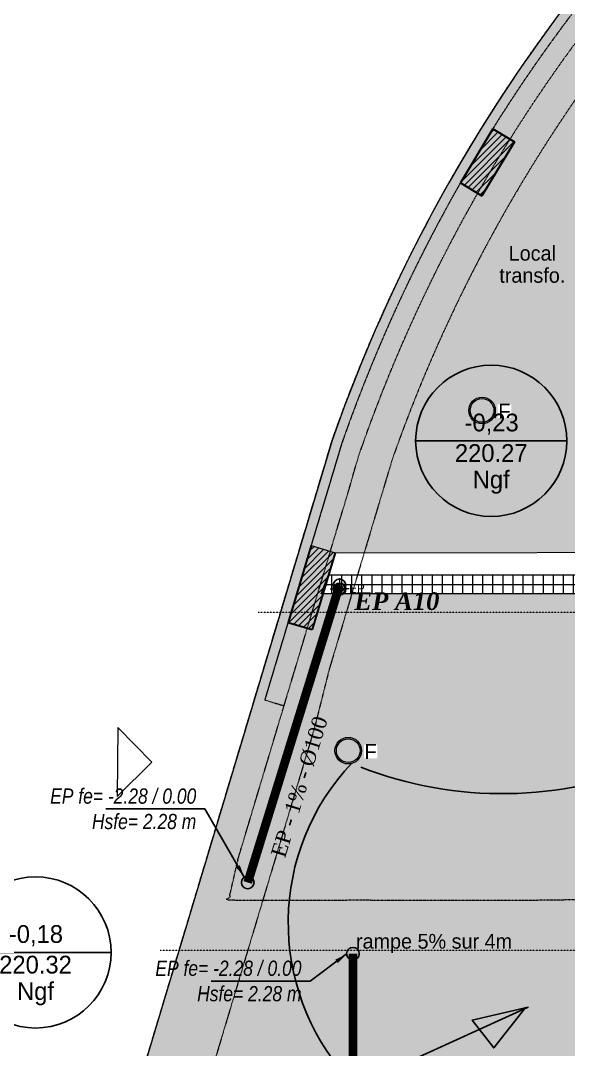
# Model space of a CAD drawing. Header units: centimetres. Extents: x 1724 to 19617, y -6503 to 8072.
# Drawn here: x 3238 to 3673, y 4187 to 5004 of the extents above; entities that cross this region are included whole.
import ezdxf

# ---------------------------------------------------------------- set-up
doc = ezdxf.new("R2010")
doc.units = ezdxf.units.CM
for name, pattern in [('prlm_ep', [2.5, 1.25, -0.25, 0.25, -0.25, 0.25, -0.25]), ('Style de ligne -5', [0.20828, 0.069425, -0.138855]), ('VW-01', [0.41656, 0.20828, -0.20828])]:
    doc.linetypes.add(name, pattern=pattern)
doc.layers.add('B BATI-structure', color=252, linetype='VW-01', lineweight=18)
doc.layers.add('B GÈnÈral', color=7, linetype='Continuous', lineweight=5)
for name, color, linetype in [('B Faux plafonds', 252, 'Continuous'), ('B Général', 252, 'Continuous'), ('C ANNOTATIONS-niveaux', 252, 'Continuous'), ('C ANNOTATIONS-prestations', 252, 'Continuous'), ('C ANNOTATIONS-texte', 252, 'Continuous'), ('prlm-EAU-EP', 141, 'Continuous'), ('prlm-ELEC-CFO', 1, 'Continuous')]:
    doc.layers.add(name, color=color, linetype=linetype)
doc.styles.add('Eurostile', font='Eurosti.TTF')
doc.styles.add('prlm-eau-ep', font='timesbi.ttf', dxfattribs={"height": 18})
doc.styles.add('prlm-eau-euev', font='pala.ttf', dxfattribs={"height": 18})
doc.styles.add('prlm-elec-cfo', font='comic.ttf', dxfattribs={"height": 12})
doc.styles.get("Standard").update_dxf_attribs({"font": 'isocp.shx', "height": 15})
doc.dimstyles.new('ISO-25', dxfattribs={"dimtxt": 2.5, "dimasz": 2.5, "dimexe": 1.25, "dimexo": 0.625, "dimtad": 1, "dimtxsty": 'Standard', "dimcen": 2.5, "dimadec": 0, "dimazin": 0, "dimtfac": 1, "dimtmove": 0, "dimatfit": 3, "dimfxl": 1, "dimarcsym": 0})
pattern_1 = [(45, (0, 0), (2.4253472, -2.6458333), [])]

# ---------------------------------------------------------------- blocks, each defined once
blk = doc.blocks.new('xi.ep')
at = {"layer": 'prlm-EAU-EP', "color": 0, "linetype": 'ByBlock', "lineweight": -2}
blk.add_circle((0, 0), 5, dxfattribs=at)
blk = doc.blocks.new('xi.lumF')
at = {"layer": 'prlm-ELEC-CFO', "color": 0, "linetype": 'ByBlock', "lineweight": 13}
for radius in [10.55, 9.42]:
    blk.add_circle((0, 0), radius, dxfattribs=at)
blk = doc.blocks.new('Groupe-53-1')
at = {"layer": 'C ANNOTATIONS-niveaux'}
blk.add_line((3189.63, 4267.08), (3309.63, 4267.08), dxfattribs=at)
blk.add_circle((3249.63, 4267.08), 60, dxfattribs=at)
at = {"layer": 'C ANNOTATIONS-niveaux', "char_height": 14.097, "attachment_point": 2, "rotation": 0, "line_spacing_factor": 0.895453, "style": 'Eurostile'}
for s, insert in [('-0,18', (3249.95, 4288.76)), ('220.32\\PNgf', (3249.63, 4264.46))]:
    blk.add_mtext(s, dxfattribs=dict(at, insert=insert))
blk = doc.blocks.new('Groupe-65-1')
at = {"layer": 'B Général'}
blk.add_line((3551.38, 4673.07), (3671.38, 4673.07), dxfattribs=at)
blk.add_circle((3611.38, 4673.07), 60, dxfattribs=at)
at = {"layer": 'B Général', "char_height": 14.097, "attachment_point": 2, "rotation": 0, "line_spacing_factor": 0.895453, "style": 'Eurostile'}
for s, insert in [('-0,23', (3611.71, 4694.67)), ('220.27\\PNgf', (3611.38, 4670.44))]:
    blk.add_mtext(s, dxfattribs=dict(at, insert=insert))
blk = doc.blocks.new('Groupe-66-1')
at = {"layer": 'B GÈnÈral', "linetype": 'Continuous', "lineweight": 5}
h = blk.add_hatch(dxfattribs=at)
h.set_pattern_fill('50_BETON', style=0, pattern_type=2)
h.set_pattern_definition(pattern_1)
h.paths.add_polyline_path([(3487.56, 4584.28), (3468.4, 4590.03), (3450.08, 4529), (3469.24, 4523.25)])
at = {"layer": 'B Général', "color": 7, "linetype": 'Continuous', "lineweight": 35}
for p, q in [((3468.4, 4590.03), (3450.08, 4529)), ((3487.56, 4584.28), (3469.24, 4523.25)), ((3450.08, 4529), (3469.24, 4523.25))]:
    blk.add_line(p, q, dxfattribs=at)
at = {"layer": 'B Général', "color": 7, "linetype": 'Continuous', "lineweight": 5}
for p, q in [((3468.4, 4590.03), (3450.08, 4529)), ((3468.4, 4590.03), (3487.56, 4584.28)), ((3487.56, 4584.28), (3469.24, 4523.25)), ((3450.08, 4529), (3469.24, 4523.25))]:
    blk.add_line(p, q, dxfattribs=at)
blk = doc.blocks.new('Groupe-67-1')
at = {"layer": 'B GÈnÈral', "linetype": 'Continuous', "lineweight": 5}
h = blk.add_hatch(dxfattribs=at)
h.set_pattern_fill('50_BETON', style=0, pattern_type=2)
h.set_pattern_definition(pattern_1)
h.paths.add_polyline_path([(3629.8, 4910.47), (3612.65, 4920.77), (3586.91, 4877.91), (3604.05, 4867.61)])
at = {"layer": 'B Général', "color": 7, "linetype": 'Continuous', "lineweight": 35}
for p, q in [((3612.65, 4920.77), (3586.91, 4877.91)), ((3612.65, 4920.77), (3629.8, 4910.47)), ((3629.8, 4910.47), (3604.05, 4867.61)), ((3586.91, 4877.91), (3604.05, 4867.61))]:
    blk.add_line(p, q, dxfattribs=at)
at = {"layer": 'B Général', "color": 7, "linetype": 'Continuous', "lineweight": 5}
for p, q in [((3612.65, 4920.77), (3586.91, 4877.91)), ((3612.65, 4920.77), (3629.8, 4910.47)), ((3629.8, 4910.47), (3604.05, 4867.61)), ((3586.91, 4877.91), (3604.05, 4867.61))]:
    blk.add_line(p, q, dxfattribs=at)
blk = doc.blocks.new('Groupe-68-1')
at = {"layer": 'B Général', "color": 7, "linetype": 'VW-01', "lineweight": 5, "flags": 128}
blk.add_lwpolyline([(3822.78, 5152.46), (3822.78, 5174.37, 0.122759), (3492.65, 4670.81)], format="xyb", dxfattribs=at)
blk.add_lwpolyline([(3492.65, 4670.81), (3431.6, 4467.42), (3446.92, 4462.82)], dxfattribs=at)
at = {"layer": 'B Général', "color": 7, "linetype": 'VW-01', "lineweight": 13}
blk.add_rational_spline([(3822.95, 5152.62), (3606.32, 4947.5), (3507.87, 4665.87), (3459.19, 4503.68), (3410.5, 4341.49), (3406.73, 4324.94), (3402.97, 4308.39), (3612.96, 4308.39), (3822.95, 4308.39), (3822.55, 5140.52), (3822.95, 5152.62)], [1, 0.971765738928, 1, 1, 1, 1, 1, 1, 1, 1, 1], degree=2, knots=[0, 0, 0, 1, 1, 2, 2, 3, 3, 4, 4, 5, 5, 5], dxfattribs=at)
at = {"layer": 'B Général', "color": 7}
blk.add_blockref('Groupe-67-1', (0, 0), dxfattribs=at)
blk = doc.blocks.new('EP')
at = {"layer": 'B GÈnÈral', "linetype": 'Continuous', "lineweight": 0}
h = blk.add_hatch(color=7, dxfattribs=at)
edge = h.paths.add_edge_path()
edge.add_arc((0, 0), 5, 0, 180, ccw=False)
edge.add_arc((0, 0), 5, 180, 360, ccw=False)
edge = h.paths.add_edge_path()
edge.add_arc((0, 0), 4.33, 0, 180, ccw=False)
edge.add_arc((0, 0), 4.33, 180, 360, ccw=False)
at = {"layer": 'B Général', "color": 7, "linetype": 'Continuous', "lineweight": 5}
for p, q in [((-7.5, 0), (-2.5, 0)), ((0, 7.5), (0, 2.5)), ((7.5, 0), (2.5, 0)), ((0, -7.5), (0, -2.5))]:
    blk.add_line(p, q, dxfattribs=at)
at = {"layer": 'B Général', "color": 7, "linetype": 'Continuous', "lineweight": 5, "flags": 128}
for points in [[(-5, 0, -1), (5, 0, -1)], [(-4.33, 0, -1), (4.33, 0, -1)]]:
    blk.add_lwpolyline(points, format="xyb", close=True, dxfattribs=at)
at = {"layer": 'C ANNOTATIONS-prestations', "insert": (7.5, 3.98), "char_height": 7.049, "attachment_point": 1, "line_spacing_factor": 0.895453, "style": 'Eurostile'}
blk.add_mtext('EP', dxfattribs=at)

msp = doc.modelspace()

# ---------------------------------------------------------------- hatches: boundary and pattern name
at = {"layer": 'B GÈnÈral', "linetype": 'Continuous', "lineweight": 0, "true_color": 0xeeeeee}
h = msp.add_hatch(color=7, dxfattribs=at)
edge = h.paths.add_edge_path()
edge.add_line((3485.145, 4670.51), (3485.086, 4670.342))
edge.add_line((3485.086, 4670.342), (3281.489, 3992.09))
edge.add_line((3281.489, 3992.09), (3815.996, 3992.09))
edge.add_line((3815.996, 3992.09), (3815.996, 4548.777))
edge.add_line((3815.996, 4548.777), (3477.829, 4548.777))
edge.add_line((3477.829, 4548.777), (3487.605, 4581.343))
edge.add_line((3487.605, 4581.343), (3807.886, 4581.777))
edge.add_line((3807.886, 4581.777), (3807.886, 5168.48))
edge.add_arc((4668.456, 4257.162), 1253.428, 133.359454, 160.744944)
edge.add_line((3485.145, 4670.51), (3485.145, 4670.51))
at = {"layer": 'B GÈnÈral', "linetype": 'Continuous', "lineweight": 5, "true_color": 0x808080}
h = msp.add_hatch(dxfattribs=at)
h.set_pattern_fill('02_ISOLANT', color=8, angle=45, style=0, pattern_type=2)
h.set_pattern_definition([(90, (3780.829, 3716.247), (-8, -4e-16), []), (180, (3780.829, 3716.247), (1e-15, 8), [])])
h.paths.add_polyline_path([(3815.996, 4007.09), (3815.996, 4548.777), (3476.328, 4548.777), (3482.332, 4563.777), (3830.996, 4563.777), (3830.996, 3992.09), (3355.994, 3992.09), (3355.994, 4007.09)])

# ---------------------------------------------------------------- linework, layer by layer
at = {"layer": 'B Faux plafonds', "color": 7, "linetype": 'Style de ligne -5', "lineweight": 5}
for p, q in [((3830.996, 4533.777), (3426.373, 4533.777)), ((3430.996, 4265.567), (3348.634, 4265.567)), ((3830.996, 4265.567), (3430.996, 4265.567))]:
    msp.add_line(p, q, dxfattribs=at)
at = {"layer": 'B Général', "color": 7, "linetype": 'Continuous', "lineweight": 5, "flags": 128}
for points in [[(3815.996, 4007.09), (3815.996, 4548.777), (3476.328, 4548.777), (3482.332, 4563.777), (3830.996, 4563.777), (3830.996, 3992.09), (3355.994, 3992.09), (3355.994, 4007.09)], [(3342.046, 4415.062), (3314.972, 4442.537), (3314.571, 4387.988)]]:
    msp.add_lwpolyline(points, close=True, dxfattribs=at)
at = {"layer": 'prlm-EAU-EP', "linetype": 'prlm_ep', "ltscale": 20, "const_width": 7, "flags": 128}
for points in [[(3418.152, 4319.639), (3491, 4555.5)], [(3501.67, 4006.278), (3501.67, 4263.139)]]:
    msp.add_lwpolyline(points, dxfattribs=at)
at = {"layer": 'prlm-ELEC-CFO'}
msp.add_lwpolyline([(3506.114, 4159.412), (3640.649, 4220.666), (3596.372, 4210.457), (3613.402, 4188.337), (3638.946, 4220.666)], dxfattribs=at)
msp.add_arc((3634.358, 4287.739), 184.084, 136.420214, 222.019486, dxfattribs=at)

# ---------------------------------------------------------------- block references
at = {"layer": 'B Général', "color": 7}
for name, p in [('Groupe-66-1', (0.046, -2.938)), ('EP', (3491.046, 4552.562))]:
    msp.add_blockref(name, p, dxfattribs=at)
at = {"layer": 'C ANNOTATIONS-niveaux'}
msp.add_blockref('Groupe-53-1', (0.046, -2.938), dxfattribs=at)
at = {"layer": 'prlm-EAU-EP'}
for p in [(3491, 4555.5), (3418.152, 4319.639), (3501.67, 4263.139)]:
    msp.add_blockref('xi.ep', p, dxfattribs=at)
at = {"layer": 'prlm-ELEC-CFO', "lineweight": 20}
for p in [(3604.139, 4694.268), (3497.935, 4424.268)]:
    msp.add_blockref('xi.lumF', p, dxfattribs=at)

# ---------------------------------------------------------------- texts
at = {"layer": 'C ANNOTATIONS-texte', "color": 7, "insert": (3644.046, 4824.875), "char_height": 11.7478, "attachment_point": 2, "rotation": 0, "line_spacing_factor": 0.895453, "style": 'Eurostile'}
msp.add_mtext('Local\\Ptransfo.', dxfattribs=at)
at = {"layer": 'C ANNOTATIONS-texte', "insert": (3504.046, 4263.58), "char_height": 11.74778, "width": 147, "attachment_point": 7, "line_spacing_factor": 0.895453, "style": 'Eurostile'}
msp.add_mtext('rampe 5% sur 4m', dxfattribs=at)
at = {"layer": 'prlm-EAU-EP', "style": 'prlm-eau-ep'}
for s, insert, char_height, width, attachment_point in [('EP A10', (3502.716, 4549.921), 14, 86.19473, 1), ('\\pxt15000;{\\fArial Narrow|b0|i1|c0|p34;EP fe= -2.28 / 0.00 Hsfe= 2.28 m}', (3377.291, 4378.058), 12.1, 149.94924, 6), ('\\pxt15000;{\\fArial Narrow|b0|i1|c0|p34;EP fe= -2.28 / 0.00 Hsfe= 2.28 m}', (3460.809, 4241.422), 12.1, 149.94924, 6)]:
    msp.add_mtext(s, dxfattribs=dict(at, insert=insert, char_height=char_height, width=width, attachment_point=attachment_point))
at = {"layer": 'prlm-EAU-EP', "insert": (3436.223, 4342.114), "char_height": 12, "width": 151.08592, "attachment_point": 1, "rotation": 72.836081, "style": 'prlm-eau-euev'}
msp.add_mtext('EP - 1% - %%C100', dxfattribs=at)

# ---------------------------------------------------------------- leaders
at = {"layer": 'prlm-EAU-EP'}
for points in [[(3415.396, 4323.811), (3384.194, 4378.058), (3305.546, 4378.058)], [(3496.672, 4262.991), (3467.713, 4241.422), (3389.065, 4241.422)]]:
    msp.add_leader(points, dimstyle='ISO-25', override={"dimasz": 10, "dimtad": 0}, dxfattribs=at)

# ---------------------------------------------------------------- next in the draw order: texts
at = {"layer": 'prlm-ELEC-CFO', "lineweight": 20, "insert": (3621.911, 4699.618), "char_height": 12, "attachment_point": 2, "line_spacing_factor": 0.8, "style": 'prlm-elec-cfo', "bg_fill": 3, "box_fill_scale": 0.95, "bg_fill_color": 256, "bg_fill_transparency": 0}
msp.add_mtext('F', dxfattribs=at)

# ---------------------------------------------------------------- next in the draw order: linework, layer by layer
at = {"layer": 'B BATI-structure', "color": 1, "linetype": 'VW-01', "lineweight": 5, "true_color": 0xff0000, "flags": 128}
msp.add_lwpolyline([(3335.994, 3992.09), (3281.489, 3992.09), (3485.086, 4670.342), (3485.145, 4670.51, -0.1308169), (3846.996, 5203.82), (3846.996, 5136.563, 0.1213139), (3532.654, 4654.896), (3482.814, 4488.862), (3470.867, 4441.398)], format="xyb", close=True, dxfattribs=at)
at = {"layer": 'B Général', "color": 1, "linetype": 'VW-01', "lineweight": 5, "true_color": 0xff0000, "flags": 128}
msp.add_lwpolyline([(4569.481, 5498.311, 0.2972461), (3492.697, 4667.872), (3431.643, 4464.48)], format="xyb", dxfattribs=at)
at = {"layer": 'B Général', "color": 7, "linetype": 'Continuous', "lineweight": 5, "flags": 128}
msp.add_lwpolyline([(3485.145, 4670.51), (3485.086, 4670.342), (3281.489, 3992.09), (3815.996, 3992.09), (3815.996, 4548.777), (3477.829, 4548.777), (3487.605, 4581.343), (3807.886, 4581.777), (3807.886, 5168.48, 0.1200637), (3485.145, 4670.51)], format="xyb", close=True, dxfattribs=at)

# ---------------------------------------------------------------- next in the draw order: block references
at = {"layer": 'B Général', "color": 7}
msp.add_blockref('Groupe-68-1', (0.046, -2.938), dxfattribs=at)
at = {"layer": 'C ANNOTATIONS-niveaux'}
msp.add_blockref('Groupe-65-1', (0.046, -2.938), dxfattribs=at)

# ---------------------------------------------------------------- next in the draw order: texts
at = {"layer": 'prlm-ELEC-CFO', "lineweight": 20, "insert": (3515.707, 4429.618), "char_height": 12, "attachment_point": 2, "line_spacing_factor": 0.8, "style": 'prlm-elec-cfo', "bg_fill": 3, "box_fill_scale": 0.95, "bg_fill_color": 256, "bg_fill_transparency": 0}
msp.add_mtext('F', dxfattribs=at)

# ---------------------------------------------------------------- next in the draw order: linework, layer by layer
at = {"layer": 'prlm-ELEC-CFO'}
msp.add_arc((3620.277, 4700.443), 310.303, 248.751023, 292.920288, dxfattribs=at)

doc.saveas('drawing.dxf')
